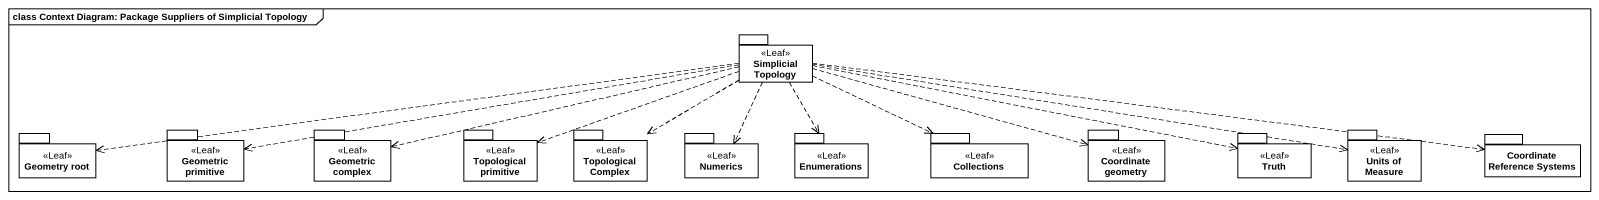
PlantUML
@startuml
mainframe class Context Diagram: Package Suppliers of Simplicial Topology
package "Simplicial Topology" as Simplicial_Topology <<Leaf>> {
}
package "Geometry root" as Geometry_root <<Leaf>> {
}
package "Geometric primitive" as Geometric_primitive <<Leaf>> {
}
package "Geometric complex" as Geometric_complex <<Leaf>> {
}
package "Topological primitive" as Topological_primitive <<Leaf>> {
}
package "Topological Complex" as Topological_Complex <<Leaf>> {
}
package Numerics <<Leaf>> {
}
package Enumerations <<Leaf>> {
}
package "Collections" as Collections_ <<Leaf>> {
}
package "Coordinate geometry" as Coordinate_geometry <<Leaf>> {
}
package Truth <<Leaf>> {
}
package "Units of Measure" as Units_of_Measure <<Leaf>> {
}
package "Coordinate Reference Systems" as Coordinate_Reference_Systems {
}
Simplicial_Topology .left.> Geometry_root
Simplicial_Topology .left.> Geometric_primitive
Simplicial_Topology .left.> Geometric_complex
Simplicial_Topology .left.> Topological_primitive
Simplicial_Topology .left.> Topological_Complex
Simplicial_Topology ..> Numerics
Simplicial_Topology ..> Enumerations
Simplicial_Topology .right.> Collections_
Simplicial_Topology .right.> Coordinate_geometry
Simplicial_Topology .right.> Truth
Simplicial_Topology .right.> Units_of_Measure
Simplicial_Topology .right.> Coordinate_Reference_Systems
@enduml
